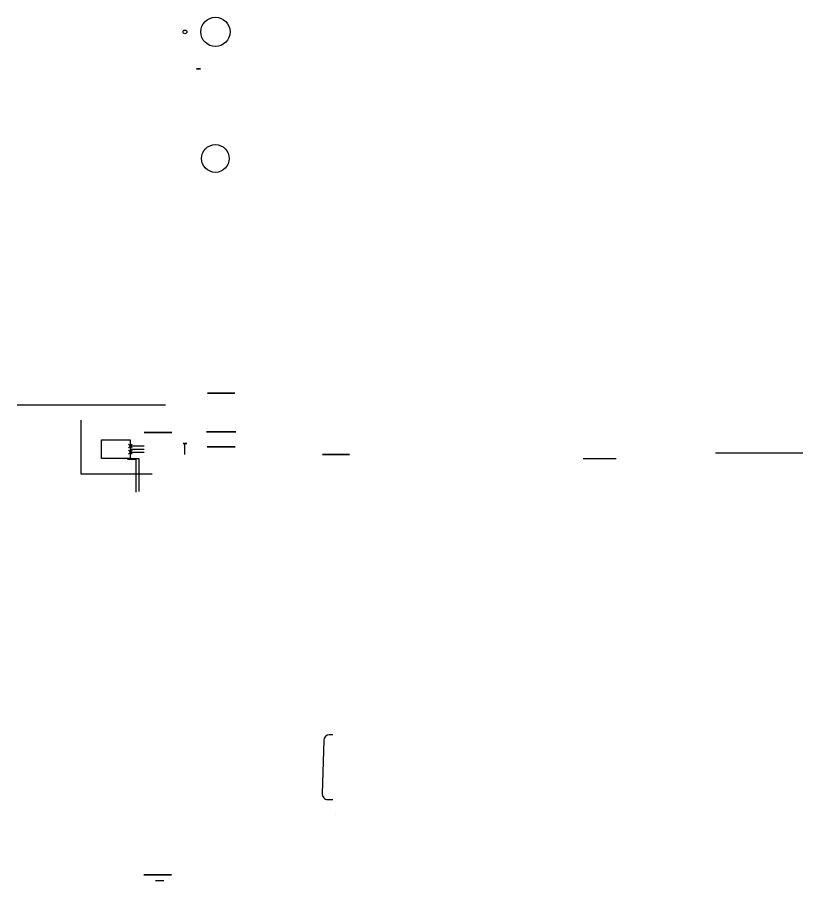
# Model space of a CAD drawing. Header units: millimetres. Extents: x -97 to 2443, y -1109 to 125.
# Drawn here: x 1324.1 to 1743.3, y -336.2 to 124.8 of the extents above; entities that cross this region are included whole.
import ezdxf

# ---------------------------------------------------------------- set-up
doc = ezdxf.new("R2010")
doc.units = ezdxf.units.MM
doc.header["$MEASUREMENT"] = 0
doc.header["$PDMODE"] = 3
doc.layers.add('_acrylic', color=161, linetype='Continuous')
doc.layers.add('_motor', color=65, linetype='Continuous')

# ---------------------------------------------------------------- blocks, each defined once
blk = doc.blocks.new('upper arm')
at = {"color": 4, "extrusion": (0, 2.22045e-16, -1), "elevation": 3}
blk.add_lwpolyline([(-7.4, 3.04, -0.125615), (-5.04, 6.22), (5.11, 14.44, 0.233641), (6.96, 18.47), (6.42, 37.65, 0.405957), (1.42, 42.51), (-1.42, 42.51, 0.405957), (-6.42, 37.65)], format="xyb", close=True, dxfattribs=at)
blk = doc.blocks.new('motor geared small')
blk.add_circle((0, 0, 18.9), 7.4)
blk = doc.blocks.new('lower arm')
at = {"layer": '_acrylic', "extrusion": (0, 1, 2.22045e-16)}
blk.add_lwpolyline([(0, -6), (0, 0)], dxfattribs=at)
at = {"layer": '_acrylic', "extrusion": (0, 4.44089e-16, -1)}
for centre, radius in [((-19.31, 0, -6.15), 7.8), ((0, 0), 1)]:
    blk.add_circle(centre, radius, dxfattribs=at)
at = {"layer": '_acrylic', "extrusion": (2.22045e-16, 2.22045e-16, -1)}
blk.add_circle((-19.31, 0, -26.83), 7.3, dxfattribs=at)
at = {"layer": '_motor', "zscale": -1.000000000000001, "rotation": 115}
blk.add_blockref('motor geared small', (19.31, 0, 17.08), dxfattribs=at)
blk = doc.blocks.new('base motor')
at = {"layer": '_motor', "rotation": 83.90827399427727}
blk.add_blockref('motor geared small', (-10.17, 4.33, -23.96), dxfattribs=at)

msp = doc.modelspace()

# ---------------------------------------------------------------- linework, layer by layer
at = {"layer": '_acrylic', "extrusion": (2.22045e-16, 1, -1.83697e-16), "elevation": 117.04}
msp.add_lwpolyline([(-1413.63, 53.17), (-1413.63, 47.17)], dxfattribs=at)
at = {"layer": '_acrylic', "extrusion": (0, -1, 0), "elevation": 82.34}
msp.add_lwpolyline([(1403.23, 77.02), (1324.14, 77.02)], dxfattribs=at)
at = {"layer": '_acrylic'}
for points, elevation in [([(1358.22, -119.06), (1358.22, -90.36)], 32.72), ([(1369.08, -110.73), (1369.08, -100.73), (1384.45, -100.73), (1384.45, -110.73), (1369.08, -110.73)], 70.58), ([(1384.45, -100.73), (1384.45, -110.73)], 70.58), ([(1382.95, -111.2), (1387.5, -111.2), (1387.5, -128.81)], 62.34), ([(1384.45, -110.73), (1389, -110.73), (1389, -128.33)], 70.58), ([(1396.08, -119.06), (1358.22, -119.06)], 32.72)]:
    msp.add_lwpolyline(points, dxfattribs=dict(at, elevation=elevation))
at = {"layer": '_acrylic', "extrusion": (0, -1, 2.22045e-16)}
for points, elevation in [([(1384.45, 70.58), (1391.89, 70.58), (1391.89, 64.26)], 104.06), ([(1384.45, 70.58), (1391.89, 70.58), (1391.89, 64.26)], 105.73), ([(1384.45, 70.58), (1391.89, 70.58), (1391.89, 64.26)], 107.4), ([(1696.74, 77.4), (1743.33, 77.22)], 107.73), ([(1626.17, 70.58), (1643.68, 70.58)], 110.73)]:
    msp.add_lwpolyline(points, dxfattribs=dict(at, elevation=elevation))
at = {"layer": '_acrylic', "elevation": 47.02}
msp.add_lwpolyline([(1492.63, -258.32), (1490.66, -258.32, 0.405957), (1487.66, -261.24), (1486.86, -289.75, 0.422519), (1489.85, -292.83), (1492.63, -292.83)], format="xyb", dxfattribs=at)
at = {"layer": '_acrylic', "extrusion": (2.22045e-16, -1, 4.93038e-32), "elevation": 300.83}
msp.add_lwpolyline([(1494.03, 41.02), (1493.93, 47.02)], dxfattribs=at)
at = {"layer": '_acrylic', "extrusion": (0.539883, 0, 0.84174), "elevation": 780.4}
msp.add_lwpolyline([(-336.22, -1165.5), (-336.22, -1160.3)], dxfattribs=at)
at = {"layer": '_acrylic'}
for centre, radius in [((1429.88, 117.04, 41.02), 7.8), ((1413.63, 117.04, 47.17), 1)]:
    msp.add_circle(centre, radius, dxfattribs=at)
at = {"layer": '_acrylic', "extrusion": (0, -1, 2.22045e-16)}
msp.add_circle((1420.86, 17.15, -97.29), 1, dxfattribs=at)
at = {"layer": '_acrylic'}
for p in [(1384.45, -104.06, 70.58), (1384.45, -107.4, 70.58)]:
    msp.add_point(p, dxfattribs=at)

# ---------------------------------------------------------------- block references
at = {"layer": '_acrylic', "extrusion": (0, 1, 2.22045e-16), "xscale": -1}
msp.add_blockref('lower arm', (-1413.63, 50.02, -102.7), dxfattribs=at)
at = {"layer": '_acrylic', "extrusion": (0, -1, 0), "rotation": 327.3243393414976}
msp.add_blockref('base motor', (1405.43, 37.25, 101.86), dxfattribs=at)
at = {"layer": '_acrylic', "extrusion": (0, -1, 2.22045e-16)}
msp.add_blockref('upper arm', (1494.03, 50.02, 111.7), dxfattribs=at)
at = {"layer": '_motor', "rotation": 115}
msp.add_blockref('motor geared small', (1429.88, 49.44, 33.17), dxfattribs=at)
at = {"layer": '_motor', "extrusion": (1.32704e-16, -1, 4.32065e-16), "rotation": 62.2006006820832}
msp.add_blockref('motor geared small', (1399.05, 45.85, 314.09), dxfattribs=at)

doc.saveas('drawing.dxf')
